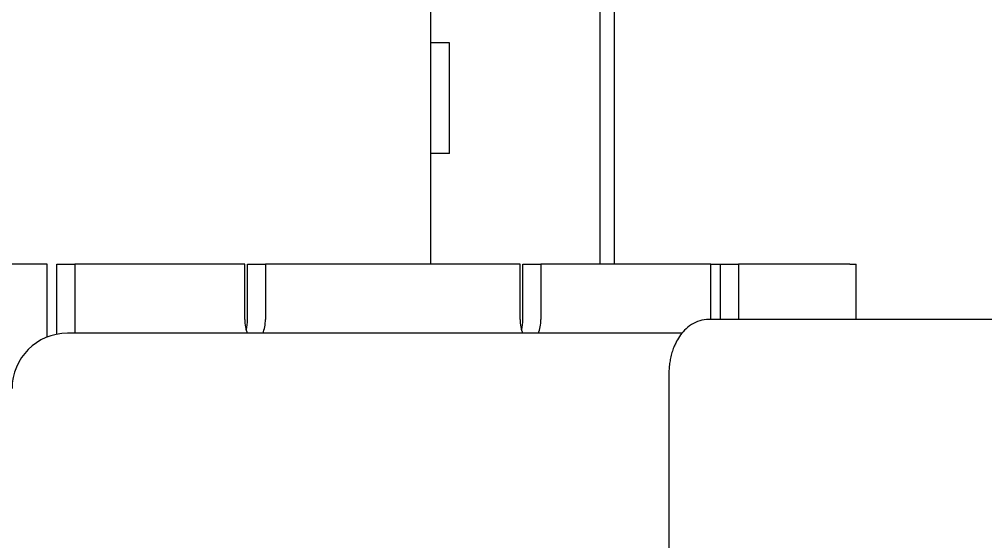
# Model space of a CAD drawing. Header units: inches. Extents: x 12 to 318, y 5 to 204.
# Drawn here: x 155.16 to 163.88, y 75.29 to 80 of the extents above; entities that cross this region are included whole.
import ezdxf

# ---------------------------------------------------------------- set-up
doc = ezdxf.new("R2010")
doc.units = ezdxf.units.IN
doc.header["$LTSCALE"] = 9.5
doc.header["$MEASUREMENT"] = 0
doc.layers.add('Dimension', color=7, linetype='Continuous', lineweight=25)
doc.layers.add('Visible', color=7, linetype='Continuous', lineweight=18)
doc.styles.add('Standard D-E', font='arial.ttf')
doc.dimstyles.new('in [mm] D-E NeptuneBenson', dxfattribs={"dimscale": 9.5, "dimtxt": 0.15, "dimasz": 0.098425, "dimexe": 0.125, "dimexo": 0.063, "dimgap": 0.031496, "dimtad": 0, "dimtih": 1, "dimtoh": 1, "dimdec": 4, "dimzin": 3, "dimdsep": 46, "dimlunit": 5, "dimtxsty": 'Standard D-E', "dimcen": 0.09, "dimdle": 0.393701, "dimclrd": 256, "dimclre": 256, "dimclrt": 256, "dimadec": 1, "dimazin": 1, "dimtfac": 1, "dimtofl": 0, "dimtmove": 0, "dimatfit": 3, "dimfxl": 1, "dimfrac": 1, "dimtolj": 1, "dimtzin": 4, "dimlwd": -1, "dimlwe": -1, "dimarcsym": 0})

# ---------------------------------------------------------------- blocks, each defined once
blk = doc.blocks.new('*D26')
at = {"layer": 'Defpoints', "color": 0, "transparency": 16777216}
for p in [(157.7973, 102.1599), (159.2025, 29.1799), (174.6379, 29.1799)]:
    blk.add_point(p, dxfattribs=at)
at = {"layer": 'Dimension', "transparency": 16777216}
for p, q in [((158.3958, 102.1599), (175.8254, 102.1599)), ((174.6379, 101.2249), (174.6379, 84.9408)), ((174.6379, 30.115), (174.6379, 80.4614)), ((159.801, 29.1799), (175.8254, 29.1799))]:
    blk.add_line(p, q, dxfattribs=at)
for points in [[(174.4821, 101.2249), (174.7938, 101.2249), (174.6379, 102.1599)], [(174.4821, 30.115), (174.7938, 30.115), (174.6379, 29.1799)]]:
    blk.add_solid(points, dxfattribs=at)
at = {"layer": 'Dimension', "transparency": 16777216, "char_height": 1.425, "attachment_point": 5, "style": 'Standard D-E'}
for s, insert in [('\\A1; 73 in', (174.6379, 83.7284)), ('\\A1;[1853.7 mm]', (174.6379, 81.4887))]:
    blk.add_mtext(s, dxfattribs=dict(at, insert=insert))
blk = doc.blocks.new('*D27')
at = {"layer": 'Defpoints', "color": 0, "transparency": 16777216}
for p in [(144.702, 110.0399), (183.9102, 110.0399), (159.2025, 29.1799)]:
    blk.add_point(p, dxfattribs=at)
at = {"layer": 'Dimension', "transparency": 16777216}
for p, q in [((145.3005, 110.0399), (185.0977, 110.0399)), ((183.9102, 109.1049), (183.9102, 72.5645)), ((183.9102, 30.115), (183.9102, 66.6553)), ((159.801, 29.1799), (185.0977, 29.1799))]:
    blk.add_line(p, q, dxfattribs=at)
for points in [[(183.7543, 109.1049), (184.066, 109.1049), (183.9102, 110.0399)], [(183.7543, 30.115), (184.066, 30.115), (183.9102, 29.1799)]]:
    blk.add_solid(points, dxfattribs=at)
at = {"layer": 'Dimension', "transparency": 16777216, "char_height": 1.425, "attachment_point": 5, "style": 'Standard D-E'}
for s, insert in [('\\A1; 80{\\H1x;\\S7#8;} in', (183.9102, 71.3521)), ('\\A1;[2053.8 mm]', (183.9102, 68.3975))]:
    blk.add_mtext(s, dxfattribs=dict(at, insert=insert))

msp = doc.modelspace()

# ---------------------------------------------------------------- linework, layer by layer
at = {"layer": 'Visible'}
for p, q in [((158.877257, 77.789912), (158.877257, 80.414912)), ((160.407803, 77.789912), (160.407803, 80.139617)), ((160.532803, 80.139617), (160.532803, 77.789912)), ((159.045458, 79.789912), (158.877257, 79.789912)), ((159.045458, 78.789912), (159.045458, 79.789912)), ((159.045458, 78.789912), (158.877257, 78.789912)), ((155.406927, 77.789912), (154.40025, 77.789912)), ((155.406927, 77.130186), (155.406927, 77.789912)), ((155.494548, 77.789912), (155.656927, 77.789912)), ((155.494548, 77.155714), (155.494548, 77.789912)), ((157.193177, 77.789912), (155.656927, 77.789912)), ((155.656927, 77.789912), (155.656927, 77.164912)), ((157.193177, 77.289912), (157.193177, 77.789912)), ((157.218298, 77.789912), (157.380677, 77.789912)), ((157.218298, 77.289912), (157.218298, 77.789912)), ((159.683177, 77.789912), (157.380677, 77.789912)), ((157.380677, 77.789912), (157.380677, 77.289912)), ((159.683177, 77.289912), (159.683177, 77.789912)), ((159.708298, 77.789912), (159.870677, 77.789912)), ((159.708298, 77.289912), (159.708298, 77.789912)), ((161.406927, 77.789912), (159.870677, 77.789912)), ((159.870677, 77.789912), (159.870677, 77.289912)), ((161.406927, 77.789912), (161.494548, 77.789912)), ((161.406927, 77.289912), (161.406927, 77.789912)), ((161.494548, 77.789912), (161.656927, 77.789912)), ((161.494548, 77.289912), (161.494548, 77.789912)), ((162.663605, 77.789912), (161.656927, 77.789912)), ((161.656927, 77.789912), (161.656927, 77.289912)), ((162.663605, 77.789912), (162.722219, 77.789912)), ((162.722219, 77.289912), (162.722219, 77.789912)), ((161.618697, 77.289912), (161.38844, 77.289912)), ((168.868697, 77.289912), (161.618697, 77.289912)), ((161.145083, 77.164912), (155.590013, 77.164912)), ((161.02719, 76.789912), (161.02719, 60.039912))]:
    msp.add_line(p, q, dxfattribs=at)
msp.add_arc((155.590013, 76.664912), 0.5, 90, 180, dxfattribs=at)
for centre, major_axis, start_param, end_param in [((157.286927, 77.289912), (0, 0.1875), 1.57079633, 2.30052398), ((157.124548, 77.289912), (0, 0.1875), 4.1887902, 4.71238898), ((157.286927, 77.289912), (0, -0.1875), 0.84106867, 1.57079633), ((159.776927, 77.289912), (0, 0.1875), 1.57079633, 2.30052398), ((159.614548, 77.289912), (0, 0.1875), 4.1887902, 4.71238898), ((159.776927, 77.289912), (0, -0.1875), 0.84106867, 1.57079633)]:
    msp.add_ellipse(centre, major_axis=major_axis, ratio=0.5, start_param=start_param, end_param=end_param, dxfattribs=at)
for points, knots in [([(161.38844, 77.289912), (161.358311, 77.289912), (161.331748, 77.285085), (161.278485, 77.269405), (161.254228, 77.257194), (161.207498, 77.227968), (161.187052, 77.210312), (161.15167, 77.174079), (161.136832, 77.155385), (161.110594, 77.116888), (161.09924, 77.097067), (161.083088, 77.064177), (161.077462, 77.05146), (161.07231, 77.03855)], [-0.572091427, -0.572091427, -0.572091427, -0.572091427, -0.503854661, -0.503854661, -0.413467133, -0.413467133, -0.299048848, -0.299048848, -0.184630562, -0.184630562, -0.070212277, -0.070212277, 0, 0, 0, 0]), ([(161.07231, 77.03855), (161.065868, 77.022412), (161.060271, 77.006174), (161.050501, 76.973495), (161.046329, 76.957054), (161.039256, 76.923988), (161.036357, 76.907362), (161.031746, 76.87397), (161.030035, 76.857204), (161.027757, 76.823595), (161.02719, 76.806754), (161.02719, 76.789912)], [2.467918033, 2.467918033, 2.467918033, 2.467918033, 2.602652957, 2.602652957, 2.737387881, 2.737387881, 2.872122805, 2.872122805, 3.006857729, 3.006857729, 3.141592654, 3.141592654, 3.141592654, 3.141592654])]:
    msp.add_open_spline(points, degree=3, knots=knots, dxfattribs=at)

# ---------------------------------------------------------------- dimensions: what is measured, and where the dimension line sits
at = {"layer": 'Dimension'}
for base, p1, p2, text, picture, middle in [((183.910165, 110.039916), (159.202494, 29.179912), (144.702016, 110.039916), ' <> in\\X[2053.8 mm]', '*D27', (183.910165, 69.609914)), ((174.63792, 29.179912), (157.797257, 102.159912), (159.202494, 29.179912), ' <> in\\X[1853.7 mm]', '*D26', (174.63792, 82.701113))]:
    dim = msp.add_linear_dim(base=base, p1=p1, p2=p2, angle=90, text=text, dimstyle='in [mm] D-E NeptuneBenson', override={"dimgap": 0.031496, "dimdec": 4, "dimpost": '', "dimtol": 0, "dimlim": 0, "dimtp": 0, "dimtm": 0, "dimtdec": 2, "dimatfit": 1}, dxfattribs=at)
    dim.commit()
    dim.dimension.update_dxf_attribs({"geometry": picture, "text_midpoint": middle, "dimtype": 160})

doc.saveas('drawing.dxf')
